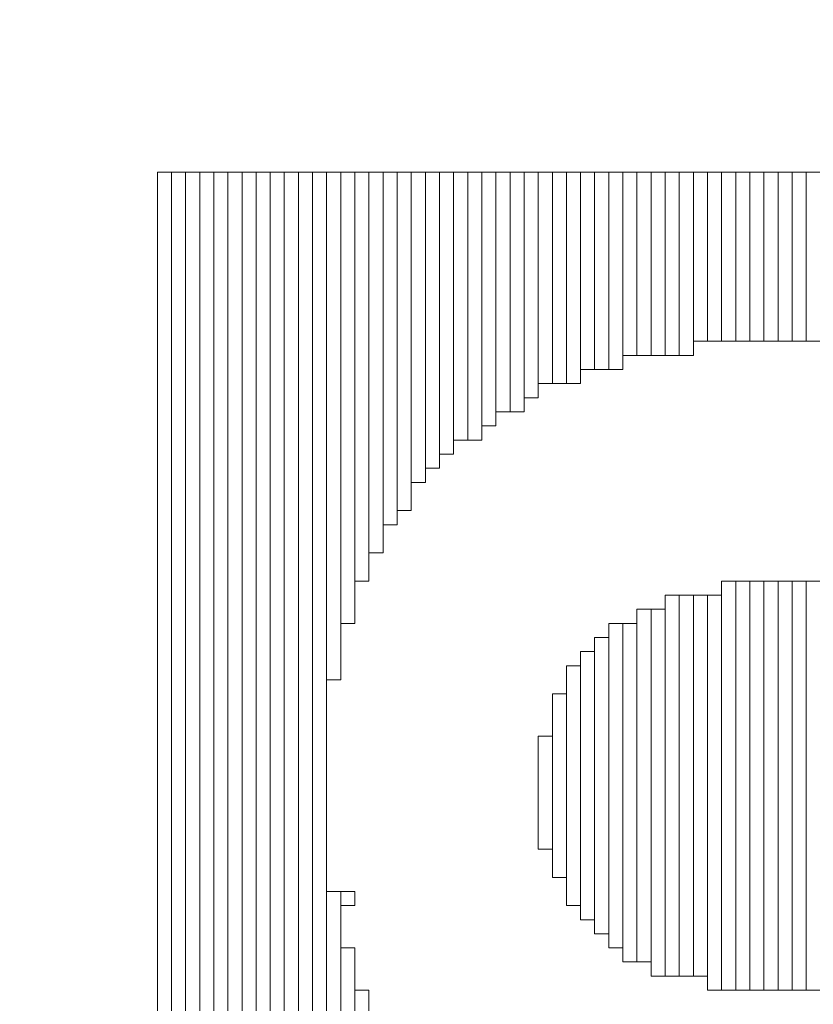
# Model space of a CAD drawing. Header units: millimetres. Extents: x -90 to 99, y -65 to 67.
# Drawn here: x -13.918 to -12.489, y 43.261 to 45.034 of the extents above; entities that cross this region are included whole.
import ezdxf

# ---------------------------------------------------------------- set-up
doc = ezdxf.new("R2010")
doc.units = ezdxf.units.MM
doc.header["$MEASUREMENT"] = 0
doc.layers.add('BG_OUTLINE', color=7, linetype='Continuous')
doc.layers.add('MA_PEN3', color=7, linetype='Continuous')

msp = doc.modelspace()

# ---------------------------------------------------------------- linework, layer by layer
at = {"layer": 'BG_OUTLINE', "color": 3, "lineweight": 9}
msp.add_open_spline([(-71.7269, -61.8795), (-71.7269, -61.8795), (-71.7343, 42.2681), (-71.7343, 42.2681), (-71.7343, 42.2681), (-71.7348, 43.0066), (-71.4419, 43.715), (-70.92, 44.2375), (-70.92, 44.2375), (-70.3982, 44.76), (-69.6866, 45.0538), (-68.9482, 45.0543), (-68.9482, 45.0543), (-68.9482, 45.0543), (75.2046, 45.0543), (75.2046, 45.0543), (75.2046, 45.0543), (76.8319, 45.0552), (78.1763, 43.7805), (78.2661, 42.1556), (78.2661, 42.1556), (78.2661, 42.1556), (78.2661, 31.2814), (78.2661, 31.2814), (78.2661, 31.2814), (78.2661, 31.2814), (72.2646, 31.2814), (72.2646, 31.2814), (72.2646, 31.2814), (72.2646, 31.2814), (72.2646, 26.9814), (72.2646, 26.9814), (72.2646, 26.9814), (72.2646, 26.9814), (78.2661, 26.9814), (78.2661, 26.9814), (78.2661, 26.9814), (78.2661, 26.9814), (78.2661, 18.6553), (78.2661, 18.6553), (78.2661, 18.6553), (78.2661, 18.6553), (72.2496, 18.6553), (72.2496, 18.6553), (72.2496, 18.6553), (72.2496, 18.6553), (72.2496, 14.3553), (72.2496, 14.3553), (72.2496, 14.3553), (72.2496, 14.3553), (78.2661, 14.3553), (78.2661, 14.3553), (78.2661, 14.3553), (78.2661, 14.3553), (78.2661, 9.255), (78.2661, 9.255), (78.2661, 9.255), (78.2661, 9.255), (72.2648, 9.255), (72.2648, 9.255), (72.2648, 9.255), (72.2648, 9.255), (72.2648, 4.955), (72.2648, 4.955), (72.2648, 4.955), (72.2648, 4.955), (78.2661, 4.955), (78.2661, 4.955), (78.2661, 4.955), (78.2661, 4.955), (78.2661, -3.3762), (78.2661, -3.3762), (78.2661, -3.3762), (78.2661, -3.3762), (72.2445, -3.3762), (72.2445, -3.3762), (72.2445, -3.3762), (72.2445, -3.3762), (72.2445, -7.6762), (72.2445, -7.6762), (72.2445, -7.6762), (72.2445, -7.6762), (78.2661, -7.6762), (78.2661, -7.6762), (78.2661, -7.6762), (78.2661, -7.6762), (78.2661, -12.7615), (78.2661, -12.7615), (78.2661, -12.7615), (78.2661, -12.7615), (72.2651, -12.7615), (72.2651, -12.7615), (72.2651, -12.7615), (72.2651, -12.7615), (72.2651, -17.0615), (72.2651, -17.0615), (72.2651, -17.0615), (72.2651, -17.0615), (78.2661, -17.0615), (78.2661, -17.0615), (78.2661, -17.0615), (78.2661, -17.0615), (78.2661, -25.4097), (78.2661, -25.4097), (78.2661, -25.4097), (78.2661, -25.4097), (72.2656, -25.4097), (72.2656, -25.4097), (72.2656, -25.4097), (72.2656, -25.4097), (72.2656, -29.7097), (72.2656, -29.7097), (72.2656, -29.7097), (72.2656, -29.7097), (78.2661, -29.7097), (78.2661, -29.7097), (78.2661, -29.7097), (78.2661, -29.7097), (78.2661, -34.793), (78.2661, -34.793), (78.2661, -34.793), (78.2661, -34.793), (72.2679, -34.793), (72.2679, -34.793), (72.2679, -34.793), (72.2679, -34.793), (72.2679, -39.0929), (72.2679, -39.0929), (72.2679, -39.0929), (72.2679, -39.0929), (78.2661, -39.0929), (78.2661, -39.0929), (78.2661, -39.0929), (78.2661, -39.0929), (78.2661, -47.4269), (78.2661, -47.4269), (78.2661, -47.4269), (78.2661, -47.4269), (72.2679, -47.4269), (72.2679, -47.4269), (72.2679, -47.4269), (72.2679, -47.4269), (72.2679, -51.7269), (72.2679, -51.7269), (72.2679, -51.7269), (72.2679, -51.7269), (78.2661, -51.7269), (78.2661, -51.7269), (78.2661, -51.7269), (78.2661, -51.7269), (78.2661, -51.8138), (78.2661, -51.8138), (78.2661, -51.8138), (78.2661, -51.8138), (78.2656, -61.8468), (78.2656, -61.8468), (78.2656, -61.8468), (78.2661, -62.6669), (77.9407, -63.4536), (77.3612, -64.0339), (77.3612, -64.0339), (76.7817, -64.6142), (75.9915, -64.9405), (75.1713, -64.941), (75.1713, -64.941), (75.1713, -64.941), (-68.6609, -64.9456), (-68.6609, -64.9456), (-68.6609, -64.9456), (-69.4735, -64.9461), (-70.2531, -64.6237), (-70.8281, -64.0495), (-70.8281, -64.0495), (-71.4031, -63.4752), (-71.7264, -62.6922), (-71.7269, -61.8795)], degree=3, knots=[0, 0, 0, 0, 0.022727, 0.022727, 0.022727, 0.022727, 0.045455, 0.045455, 0.045455, 0.045455, 0.068182, 0.068182, 0.068182, 0.068182, 0.090909, 0.090909, 0.090909, 0.090909, 0.113636, 0.113636, 0.113636, 0.113636, 0.136364, 0.136364, 0.136364, 0.136364, 0.159091, 0.159091, 0.159091, 0.159091, 0.181818, 0.181818, 0.181818, 0.181818, 0.204545, 0.204545, 0.204545, 0.204545, 0.227273, 0.227273, 0.227273, 0.227273, 0.25, 0.25, 0.25, 0.25, 0.272727, 0.272727, 0.272727, 0.272727, 0.295455, 0.295455, 0.295455, 0.295455, 0.318182, 0.318182, 0.318182, 0.318182, 0.340909, 0.340909, 0.340909, 0.340909, 0.363636, 0.363636, 0.363636, 0.363636, 0.386364, 0.386364, 0.386364, 0.386364, 0.409091, 0.409091, 0.409091, 0.409091, 0.431818, 0.431818, 0.431818, 0.431818, 0.454545, 0.454545, 0.454545, 0.454545, 0.477273, 0.477273, 0.477273, 0.477273, 0.5, 0.5, 0.5, 0.5, 0.522727, 0.522727, 0.522727, 0.522727, 0.545455, 0.545455, 0.545455, 0.545455, 0.568182, 0.568182, 0.568182, 0.568182, 0.590909, 0.590909, 0.590909, 0.590909, 0.613636, 0.613636, 0.613636, 0.613636, 0.636364, 0.636364, 0.636364, 0.636364, 0.659091, 0.659091, 0.659091, 0.659091, 0.681818, 0.681818, 0.681818, 0.681818, 0.704545, 0.704545, 0.704545, 0.704545, 0.727273, 0.727273, 0.727273, 0.727273, 0.75, 0.75, 0.75, 0.75, 0.772727, 0.772727, 0.772727, 0.772727, 0.795455, 0.795455, 0.795455, 0.795455, 0.818182, 0.818182, 0.818182, 0.818182, 0.840909, 0.840909, 0.840909, 0.840909, 0.863636, 0.863636, 0.863636, 0.863636, 0.886364, 0.886364, 0.886364, 0.886364, 0.909091, 0.909091, 0.909091, 0.909091, 0.931818, 0.931818, 0.931818, 0.931818, 0.954545, 0.954545, 0.954545, 0.954545, 0.977273, 0.977273, 0.977273, 0.977273, 1, 1, 1, 1], dxfattribs=at)
at = {"layer": 'MA_PEN3', "color": 5, "lineweight": 9}
for points in [[(-13.6698, 44.7594), (-13.6698, 44.7594), (-13.6444, 44.7594), (-13.6444, 44.7594), (-13.6444, 44.7594), (-13.6444, 44.7594), (-13.6444, 37.241), (-13.6444, 37.241), (-13.6444, 37.241), (-13.6444, 37.241), (-13.6698, 37.241), (-13.6698, 37.241), (-13.6698, 37.241), (-13.6698, 37.241), (-13.6698, 44.7594), (-13.6698, 44.7594)], [(-13.6444, 44.7594), (-13.6444, 44.7594), (-13.619, 44.7594), (-13.619, 44.7594), (-13.619, 44.7594), (-13.619, 44.7594), (-13.619, 37.241), (-13.619, 37.241), (-13.619, 37.241), (-13.619, 37.241), (-13.6444, 37.241), (-13.6444, 37.241), (-13.6444, 37.241), (-13.6444, 37.241), (-13.6444, 44.7594), (-13.6444, 44.7594)], [(-13.619, 44.7594), (-13.619, 44.7594), (-13.5936, 44.7594), (-13.5936, 44.7594), (-13.5936, 44.7594), (-13.5936, 44.7594), (-13.5936, 37.241), (-13.5936, 37.241), (-13.5936, 37.241), (-13.5936, 37.241), (-13.619, 37.241), (-13.619, 37.241), (-13.619, 37.241), (-13.619, 37.241), (-13.619, 44.7594), (-13.619, 44.7594)], [(-13.5936, 44.7594), (-13.5936, 44.7594), (-13.5682, 44.7594), (-13.5682, 44.7594), (-13.5682, 44.7594), (-13.5682, 44.7594), (-13.5682, 37.241), (-13.5682, 37.241), (-13.5682, 37.241), (-13.5682, 37.241), (-13.5936, 37.241), (-13.5936, 37.241), (-13.5936, 37.241), (-13.5936, 37.241), (-13.5936, 44.7594), (-13.5936, 44.7594)], [(-13.5682, 44.7594), (-13.5682, 44.7594), (-13.5428, 44.7594), (-13.5428, 44.7594), (-13.5428, 44.7594), (-13.5428, 44.7594), (-13.5428, 37.241), (-13.5428, 37.241), (-13.5428, 37.241), (-13.5428, 37.241), (-13.5682, 37.241), (-13.5682, 37.241), (-13.5682, 37.241), (-13.5682, 37.241), (-13.5682, 44.7594), (-13.5682, 44.7594)], [(-13.5428, 44.7594), (-13.5428, 44.7594), (-13.5174, 44.7594), (-13.5174, 44.7594), (-13.5174, 44.7594), (-13.5174, 44.7594), (-13.5174, 37.241), (-13.5174, 37.241), (-13.5174, 37.241), (-13.5174, 37.241), (-13.5428, 37.241), (-13.5428, 37.241), (-13.5428, 37.241), (-13.5428, 37.241), (-13.5428, 44.7594), (-13.5428, 44.7594)], [(-13.5174, 44.7594), (-13.5174, 44.7594), (-13.492, 44.7594), (-13.492, 44.7594), (-13.492, 44.7594), (-13.492, 44.7594), (-13.492, 37.241), (-13.492, 37.241), (-13.492, 37.241), (-13.492, 37.241), (-13.5174, 37.241), (-13.5174, 37.241), (-13.5174, 37.241), (-13.5174, 37.241), (-13.5174, 44.7594), (-13.5174, 44.7594)], [(-13.492, 44.7594), (-13.492, 44.7594), (-13.4666, 44.7594), (-13.4666, 44.7594), (-13.4666, 44.7594), (-13.4666, 44.7594), (-13.4666, 37.241), (-13.4666, 37.241), (-13.4666, 37.241), (-13.4666, 37.241), (-13.492, 37.241), (-13.492, 37.241), (-13.492, 37.241), (-13.492, 37.241), (-13.492, 44.7594), (-13.492, 44.7594)], [(-13.4666, 44.7594), (-13.4666, 44.7594), (-13.4412, 44.7594), (-13.4412, 44.7594), (-13.4412, 44.7594), (-13.4412, 44.7594), (-13.4412, 37.241), (-13.4412, 37.241), (-13.4412, 37.241), (-13.4412, 37.241), (-13.4666, 37.241), (-13.4666, 37.241), (-13.4666, 37.241), (-13.4666, 37.241), (-13.4666, 44.7594), (-13.4666, 44.7594)], [(-13.4412, 44.7594), (-13.4412, 44.7594), (-13.4158, 44.7594), (-13.4158, 44.7594), (-13.4158, 44.7594), (-13.4158, 44.7594), (-13.4158, 37.241), (-13.4158, 37.241), (-13.4158, 37.241), (-13.4158, 37.241), (-13.4412, 37.241), (-13.4412, 37.241), (-13.4412, 37.241), (-13.4412, 37.241), (-13.4412, 44.7594), (-13.4412, 44.7594)], [(-13.4158, 44.7594), (-13.4158, 44.7594), (-13.3904, 44.7594), (-13.3904, 44.7594), (-13.3904, 44.7594), (-13.3904, 44.7594), (-13.3904, 37.241), (-13.3904, 37.241), (-13.3904, 37.241), (-13.3904, 37.241), (-13.4158, 37.241), (-13.4158, 37.241), (-13.4158, 37.241), (-13.4158, 37.241), (-13.4158, 44.7594), (-13.4158, 44.7594)], [(-13.3904, 44.7594), (-13.3904, 44.7594), (-13.365, 44.7594), (-13.365, 44.7594), (-13.365, 44.7594), (-13.365, 44.7594), (-13.365, 37.241), (-13.365, 37.241), (-13.365, 37.241), (-13.365, 37.241), (-13.3904, 37.241), (-13.3904, 37.241), (-13.3904, 37.241), (-13.3904, 37.241), (-13.3904, 44.7594), (-13.3904, 44.7594)], [(-13.365, 44.7594), (-13.365, 44.7594), (-13.3396, 44.7594), (-13.3396, 44.7594), (-13.3396, 44.7594), (-13.3396, 44.7594), (-13.3396, 43.845), (-13.3396, 43.845), (-13.3396, 43.845), (-13.3396, 43.845), (-13.365, 43.845), (-13.365, 43.845), (-13.365, 43.845), (-13.365, 43.845), (-13.365, 44.7594), (-13.365, 44.7594)], [(-13.3396, 44.7594), (-13.3396, 44.7594), (-13.3142, 44.7594), (-13.3142, 44.7594), (-13.3142, 44.7594), (-13.3142, 44.7594), (-13.3142, 43.9466), (-13.3142, 43.9466), (-13.3142, 43.9466), (-13.3142, 43.9466), (-13.3396, 43.9466), (-13.3396, 43.9466), (-13.3396, 43.9466), (-13.3396, 43.9466), (-13.3396, 44.7594), (-13.3396, 44.7594)], [(-13.3142, 44.7594), (-13.3142, 44.7594), (-13.2888, 44.7594), (-13.2888, 44.7594), (-13.2888, 44.7594), (-13.2888, 44.7594), (-13.2888, 44.0228), (-13.2888, 44.0228), (-13.2888, 44.0228), (-13.2888, 44.0228), (-13.3142, 44.0228), (-13.3142, 44.0228), (-13.3142, 44.0228), (-13.3142, 44.0228), (-13.3142, 44.7594), (-13.3142, 44.7594)], [(-13.2888, 44.7594), (-13.2888, 44.7594), (-13.2634, 44.7594), (-13.2634, 44.7594), (-13.2634, 44.7594), (-13.2634, 44.7594), (-13.2634, 44.0736), (-13.2634, 44.0736), (-13.2634, 44.0736), (-13.2634, 44.0736), (-13.2888, 44.0736), (-13.2888, 44.0736), (-13.2888, 44.0736), (-13.2888, 44.0736), (-13.2888, 44.7594), (-13.2888, 44.7594)], [(-13.2634, 44.7594), (-13.2634, 44.7594), (-13.238, 44.7594), (-13.238, 44.7594), (-13.238, 44.7594), (-13.238, 44.7594), (-13.238, 44.1244), (-13.238, 44.1244), (-13.238, 44.1244), (-13.238, 44.1244), (-13.2634, 44.1244), (-13.2634, 44.1244), (-13.2634, 44.1244), (-13.2634, 44.1244), (-13.2634, 44.7594), (-13.2634, 44.7594)], [(-13.238, 44.7594), (-13.238, 44.7594), (-13.2126, 44.7594), (-13.2126, 44.7594), (-13.2126, 44.7594), (-13.2126, 44.7594), (-13.2126, 44.1498), (-13.2126, 44.1498), (-13.2126, 44.1498), (-13.2126, 44.1498), (-13.238, 44.1498), (-13.238, 44.1498), (-13.238, 44.1498), (-13.238, 44.1498), (-13.238, 44.7594), (-13.238, 44.7594)], [(-13.2126, 44.7594), (-13.2126, 44.7594), (-13.1872, 44.7594), (-13.1872, 44.7594), (-13.1872, 44.7594), (-13.1872, 44.7594), (-13.1872, 44.2006), (-13.1872, 44.2006), (-13.1872, 44.2006), (-13.1872, 44.2006), (-13.2126, 44.2006), (-13.2126, 44.2006), (-13.2126, 44.2006), (-13.2126, 44.2006), (-13.2126, 44.7594), (-13.2126, 44.7594)], [(-13.1872, 44.7594), (-13.1872, 44.7594), (-13.1618, 44.7594), (-13.1618, 44.7594), (-13.1618, 44.7594), (-13.1618, 44.7594), (-13.1618, 44.226), (-13.1618, 44.226), (-13.1618, 44.226), (-13.1618, 44.226), (-13.1872, 44.226), (-13.1872, 44.226), (-13.1872, 44.226), (-13.1872, 44.226), (-13.1872, 44.7594), (-13.1872, 44.7594)], [(-13.1618, 44.7594), (-13.1618, 44.7594), (-13.1364, 44.7594), (-13.1364, 44.7594), (-13.1364, 44.7594), (-13.1364, 44.7594), (-13.1364, 44.2514), (-13.1364, 44.2514), (-13.1364, 44.2514), (-13.1364, 44.2514), (-13.1618, 44.2514), (-13.1618, 44.2514), (-13.1618, 44.2514), (-13.1618, 44.2514), (-13.1618, 44.7594), (-13.1618, 44.7594)], [(-13.1364, 44.7594), (-13.1364, 44.7594), (-13.111, 44.7594), (-13.111, 44.7594), (-13.111, 44.7594), (-13.111, 44.7594), (-13.111, 44.2768), (-13.111, 44.2768), (-13.111, 44.2768), (-13.111, 44.2768), (-13.1364, 44.2768), (-13.1364, 44.2768), (-13.1364, 44.2768), (-13.1364, 44.2768), (-13.1364, 44.7594), (-13.1364, 44.7594)], [(-13.111, 44.7594), (-13.111, 44.7594), (-13.0856, 44.7594), (-13.0856, 44.7594), (-13.0856, 44.7594), (-13.0856, 44.7594), (-13.0856, 44.2768), (-13.0856, 44.2768), (-13.0856, 44.2768), (-13.0856, 44.2768), (-13.111, 44.2768), (-13.111, 44.2768), (-13.111, 44.2768), (-13.111, 44.2768), (-13.111, 44.7594), (-13.111, 44.7594)], [(-13.0856, 44.7594), (-13.0856, 44.7594), (-13.0602, 44.7594), (-13.0602, 44.7594), (-13.0602, 44.7594), (-13.0602, 44.7594), (-13.0602, 44.3022), (-13.0602, 44.3022), (-13.0602, 44.3022), (-13.0602, 44.3022), (-13.0856, 44.3022), (-13.0856, 44.3022), (-13.0856, 44.3022), (-13.0856, 44.3022), (-13.0856, 44.7594), (-13.0856, 44.7594)], [(-13.0602, 44.7594), (-13.0602, 44.7594), (-13.0348, 44.7594), (-13.0348, 44.7594), (-13.0348, 44.7594), (-13.0348, 44.7594), (-13.0348, 44.3276), (-13.0348, 44.3276), (-13.0348, 44.3276), (-13.0348, 44.3276), (-13.0602, 44.3276), (-13.0602, 44.3276), (-13.0602, 44.3276), (-13.0602, 44.3276), (-13.0602, 44.7594), (-13.0602, 44.7594)], [(-13.0348, 44.7594), (-13.0348, 44.7594), (-13.0094, 44.7594), (-13.0094, 44.7594), (-13.0094, 44.7594), (-13.0094, 44.7594), (-13.0094, 44.3276), (-13.0094, 44.3276), (-13.0094, 44.3276), (-13.0094, 44.3276), (-13.0348, 44.3276), (-13.0348, 44.3276), (-13.0348, 44.3276), (-13.0348, 44.3276), (-13.0348, 44.7594), (-13.0348, 44.7594)], [(-13.0094, 44.7594), (-13.0094, 44.7594), (-12.984, 44.7594), (-12.984, 44.7594), (-12.984, 44.7594), (-12.984, 44.7594), (-12.984, 44.353), (-12.984, 44.353), (-12.984, 44.353), (-12.984, 44.353), (-13.0094, 44.353), (-13.0094, 44.353), (-13.0094, 44.353), (-13.0094, 44.353), (-13.0094, 44.7594), (-13.0094, 44.7594)], [(-12.984, 44.7594), (-12.984, 44.7594), (-12.9586, 44.7594), (-12.9586, 44.7594), (-12.9586, 44.7594), (-12.9586, 44.7594), (-12.9586, 44.3784), (-12.9586, 44.3784), (-12.9586, 44.3784), (-12.9586, 44.3784), (-12.984, 44.3784), (-12.984, 44.3784), (-12.984, 44.3784), (-12.984, 44.3784), (-12.984, 44.7594), (-12.984, 44.7594)], [(-12.9586, 44.7594), (-12.9586, 44.7594), (-12.9332, 44.7594), (-12.9332, 44.7594), (-12.9332, 44.7594), (-12.9332, 44.7594), (-12.9332, 44.3784), (-12.9332, 44.3784), (-12.9332, 44.3784), (-12.9332, 44.3784), (-12.9586, 44.3784), (-12.9586, 44.3784), (-12.9586, 44.3784), (-12.9586, 44.3784), (-12.9586, 44.7594), (-12.9586, 44.7594)], [(-12.9332, 44.7594), (-12.9332, 44.7594), (-12.9078, 44.7594), (-12.9078, 44.7594), (-12.9078, 44.7594), (-12.9078, 44.7594), (-12.9078, 44.3784), (-12.9078, 44.3784), (-12.9078, 44.3784), (-12.9078, 44.3784), (-12.9332, 44.3784), (-12.9332, 44.3784), (-12.9332, 44.3784), (-12.9332, 44.3784), (-12.9332, 44.7594), (-12.9332, 44.7594)], [(-12.9078, 44.7594), (-12.9078, 44.7594), (-12.8824, 44.7594), (-12.8824, 44.7594), (-12.8824, 44.7594), (-12.8824, 44.7594), (-12.8824, 44.4038), (-12.8824, 44.4038), (-12.8824, 44.4038), (-12.8824, 44.4038), (-12.9078, 44.4038), (-12.9078, 44.4038), (-12.9078, 44.4038), (-12.9078, 44.4038), (-12.9078, 44.7594), (-12.9078, 44.7594)], [(-12.8824, 44.7594), (-12.8824, 44.7594), (-12.857, 44.7594), (-12.857, 44.7594), (-12.857, 44.7594), (-12.857, 44.7594), (-12.857, 44.4038), (-12.857, 44.4038), (-12.857, 44.4038), (-12.857, 44.4038), (-12.8824, 44.4038), (-12.8824, 44.4038), (-12.8824, 44.4038), (-12.8824, 44.4038), (-12.8824, 44.7594), (-12.8824, 44.7594)], [(-12.857, 44.7594), (-12.857, 44.7594), (-12.8316, 44.7594), (-12.8316, 44.7594), (-12.8316, 44.7594), (-12.8316, 44.7594), (-12.8316, 44.4038), (-12.8316, 44.4038), (-12.8316, 44.4038), (-12.8316, 44.4038), (-12.857, 44.4038), (-12.857, 44.4038), (-12.857, 44.4038), (-12.857, 44.4038), (-12.857, 44.7594), (-12.857, 44.7594)], [(-12.8316, 44.7594), (-12.8316, 44.7594), (-12.8062, 44.7594), (-12.8062, 44.7594), (-12.8062, 44.7594), (-12.8062, 44.7594), (-12.8062, 44.4292), (-12.8062, 44.4292), (-12.8062, 44.4292), (-12.8062, 44.4292), (-12.8316, 44.4292), (-12.8316, 44.4292), (-12.8316, 44.4292), (-12.8316, 44.4292), (-12.8316, 44.7594), (-12.8316, 44.7594)], [(-12.8062, 44.7594), (-12.8062, 44.7594), (-12.7808, 44.7594), (-12.7808, 44.7594), (-12.7808, 44.7594), (-12.7808, 44.7594), (-12.7808, 44.4292), (-12.7808, 44.4292), (-12.7808, 44.4292), (-12.7808, 44.4292), (-12.8062, 44.4292), (-12.8062, 44.4292), (-12.8062, 44.4292), (-12.8062, 44.4292), (-12.8062, 44.7594), (-12.8062, 44.7594)], [(-12.7808, 44.7594), (-12.7808, 44.7594), (-12.7554, 44.7594), (-12.7554, 44.7594), (-12.7554, 44.7594), (-12.7554, 44.7594), (-12.7554, 44.4292), (-12.7554, 44.4292), (-12.7554, 44.4292), (-12.7554, 44.4292), (-12.7808, 44.4292), (-12.7808, 44.4292), (-12.7808, 44.4292), (-12.7808, 44.4292), (-12.7808, 44.7594), (-12.7808, 44.7594)], [(-12.7554, 44.7594), (-12.7554, 44.7594), (-12.73, 44.7594), (-12.73, 44.7594), (-12.73, 44.7594), (-12.73, 44.7594), (-12.73, 44.4292), (-12.73, 44.4292), (-12.73, 44.4292), (-12.73, 44.4292), (-12.7554, 44.4292), (-12.7554, 44.4292), (-12.7554, 44.4292), (-12.7554, 44.4292), (-12.7554, 44.7594), (-12.7554, 44.7594)], [(-12.73, 44.7594), (-12.73, 44.7594), (-12.7046, 44.7594), (-12.7046, 44.7594), (-12.7046, 44.7594), (-12.7046, 44.7594), (-12.7046, 44.4292), (-12.7046, 44.4292), (-12.7046, 44.4292), (-12.7046, 44.4292), (-12.73, 44.4292), (-12.73, 44.4292), (-12.73, 44.4292), (-12.73, 44.4292), (-12.73, 44.7594), (-12.73, 44.7594)], [(-12.7046, 44.7594), (-12.7046, 44.7594), (-12.6792, 44.7594), (-12.6792, 44.7594), (-12.6792, 44.7594), (-12.6792, 44.7594), (-12.6792, 44.4546), (-12.6792, 44.4546), (-12.6792, 44.4546), (-12.6792, 44.4546), (-12.7046, 44.4546), (-12.7046, 44.4546), (-12.7046, 44.4546), (-12.7046, 44.4546), (-12.7046, 44.7594), (-12.7046, 44.7594)], [(-12.6792, 44.7594), (-12.6792, 44.7594), (-12.6538, 44.7594), (-12.6538, 44.7594), (-12.6538, 44.7594), (-12.6538, 44.7594), (-12.6538, 44.4546), (-12.6538, 44.4546), (-12.6538, 44.4546), (-12.6538, 44.4546), (-12.6792, 44.4546), (-12.6792, 44.4546), (-12.6792, 44.4546), (-12.6792, 44.4546), (-12.6792, 44.7594), (-12.6792, 44.7594)], [(-12.6538, 44.7594), (-12.6538, 44.7594), (-12.6284, 44.7594), (-12.6284, 44.7594), (-12.6284, 44.7594), (-12.6284, 44.7594), (-12.6284, 44.4546), (-12.6284, 44.4546), (-12.6284, 44.4546), (-12.6284, 44.4546), (-12.6538, 44.4546), (-12.6538, 44.4546), (-12.6538, 44.4546), (-12.6538, 44.4546), (-12.6538, 44.7594), (-12.6538, 44.7594)], [(-12.6284, 44.7594), (-12.6284, 44.7594), (-12.603, 44.7594), (-12.603, 44.7594), (-12.603, 44.7594), (-12.603, 44.7594), (-12.603, 44.4546), (-12.603, 44.4546), (-12.603, 44.4546), (-12.603, 44.4546), (-12.6284, 44.4546), (-12.6284, 44.4546), (-12.6284, 44.4546), (-12.6284, 44.4546), (-12.6284, 44.7594), (-12.6284, 44.7594)], [(-12.603, 44.7594), (-12.603, 44.7594), (-12.5776, 44.7594), (-12.5776, 44.7594), (-12.5776, 44.7594), (-12.5776, 44.7594), (-12.5776, 44.4546), (-12.5776, 44.4546), (-12.5776, 44.4546), (-12.5776, 44.4546), (-12.603, 44.4546), (-12.603, 44.4546), (-12.603, 44.4546), (-12.603, 44.4546), (-12.603, 44.7594), (-12.603, 44.7594)], [(-12.5776, 44.7594), (-12.5776, 44.7594), (-12.5522, 44.7594), (-12.5522, 44.7594), (-12.5522, 44.7594), (-12.5522, 44.7594), (-12.5522, 44.4546), (-12.5522, 44.4546), (-12.5522, 44.4546), (-12.5522, 44.4546), (-12.5776, 44.4546), (-12.5776, 44.4546), (-12.5776, 44.4546), (-12.5776, 44.4546), (-12.5776, 44.7594), (-12.5776, 44.7594)], [(-12.5522, 44.7594), (-12.5522, 44.7594), (-12.5268, 44.7594), (-12.5268, 44.7594), (-12.5268, 44.7594), (-12.5268, 44.7594), (-12.5268, 44.4546), (-12.5268, 44.4546), (-12.5268, 44.4546), (-12.5268, 44.4546), (-12.5522, 44.4546), (-12.5522, 44.4546), (-12.5522, 44.4546), (-12.5522, 44.4546), (-12.5522, 44.7594), (-12.5522, 44.7594)], [(-12.5268, 44.7594), (-12.5268, 44.7594), (-12.5014, 44.7594), (-12.5014, 44.7594), (-12.5014, 44.7594), (-12.5014, 44.7594), (-12.5014, 44.4546), (-12.5014, 44.4546), (-12.5014, 44.4546), (-12.5014, 44.4546), (-12.5268, 44.4546), (-12.5268, 44.4546), (-12.5268, 44.4546), (-12.5268, 44.4546), (-12.5268, 44.7594), (-12.5268, 44.7594)], [(-12.5014, 44.7594), (-12.5014, 44.7594), (-12.476, 44.7594), (-12.476, 44.7594), (-12.476, 44.7594), (-12.476, 44.7594), (-12.476, 44.4546), (-12.476, 44.4546), (-12.476, 44.4546), (-12.476, 44.4546), (-12.5014, 44.4546), (-12.5014, 44.4546), (-12.5014, 44.4546), (-12.5014, 44.4546), (-12.5014, 44.7594), (-12.5014, 44.7594)], [(-12.6538, 44.0228), (-12.6538, 44.0228), (-12.6284, 44.0228), (-12.6284, 44.0228), (-12.6284, 44.0228), (-12.6284, 44.0228), (-12.6284, 43.2862), (-12.6284, 43.2862), (-12.6284, 43.2862), (-12.6284, 43.2862), (-12.6538, 43.2862), (-12.6538, 43.2862), (-12.6538, 43.2862), (-12.6538, 43.2862), (-12.6538, 44.0228), (-12.6538, 44.0228)], [(-12.6284, 44.0228), (-12.6284, 44.0228), (-12.603, 44.0228), (-12.603, 44.0228), (-12.603, 44.0228), (-12.603, 44.0228), (-12.603, 43.2862), (-12.603, 43.2862), (-12.603, 43.2862), (-12.603, 43.2862), (-12.6284, 43.2862), (-12.6284, 43.2862), (-12.6284, 43.2862), (-12.6284, 43.2862), (-12.6284, 44.0228), (-12.6284, 44.0228)], [(-12.603, 44.0228), (-12.603, 44.0228), (-12.5776, 44.0228), (-12.5776, 44.0228), (-12.5776, 44.0228), (-12.5776, 44.0228), (-12.5776, 43.2862), (-12.5776, 43.2862), (-12.5776, 43.2862), (-12.5776, 43.2862), (-12.603, 43.2862), (-12.603, 43.2862), (-12.603, 43.2862), (-12.603, 43.2862), (-12.603, 44.0228), (-12.603, 44.0228)], [(-12.5776, 44.0228), (-12.5776, 44.0228), (-12.5522, 44.0228), (-12.5522, 44.0228), (-12.5522, 44.0228), (-12.5522, 44.0228), (-12.5522, 43.2862), (-12.5522, 43.2862), (-12.5522, 43.2862), (-12.5522, 43.2862), (-12.5776, 43.2862), (-12.5776, 43.2862), (-12.5776, 43.2862), (-12.5776, 43.2862), (-12.5776, 44.0228), (-12.5776, 44.0228)], [(-12.5522, 44.0228), (-12.5522, 44.0228), (-12.5268, 44.0228), (-12.5268, 44.0228), (-12.5268, 44.0228), (-12.5268, 44.0228), (-12.5268, 43.2862), (-12.5268, 43.2862), (-12.5268, 43.2862), (-12.5268, 43.2862), (-12.5522, 43.2862), (-12.5522, 43.2862), (-12.5522, 43.2862), (-12.5522, 43.2862), (-12.5522, 44.0228), (-12.5522, 44.0228)], [(-12.5268, 44.0228), (-12.5268, 44.0228), (-12.5014, 44.0228), (-12.5014, 44.0228), (-12.5014, 44.0228), (-12.5014, 44.0228), (-12.5014, 43.2862), (-12.5014, 43.2862), (-12.5014, 43.2862), (-12.5014, 43.2862), (-12.5268, 43.2862), (-12.5268, 43.2862), (-12.5268, 43.2862), (-12.5268, 43.2862), (-12.5268, 44.0228), (-12.5268, 44.0228)], [(-12.5014, 44.0228), (-12.5014, 44.0228), (-12.476, 44.0228), (-12.476, 44.0228), (-12.476, 44.0228), (-12.476, 44.0228), (-12.476, 43.2862), (-12.476, 43.2862), (-12.476, 43.2862), (-12.476, 43.2862), (-12.5014, 43.2862), (-12.5014, 43.2862), (-12.5014, 43.2862), (-12.5014, 43.2862), (-12.5014, 44.0228), (-12.5014, 44.0228)], [(-12.7554, 43.9974), (-12.7554, 43.9974), (-12.73, 43.9974), (-12.73, 43.9974), (-12.73, 43.9974), (-12.73, 43.9974), (-12.73, 43.3116), (-12.73, 43.3116), (-12.73, 43.3116), (-12.73, 43.3116), (-12.7554, 43.3116), (-12.7554, 43.3116), (-12.7554, 43.3116), (-12.7554, 43.3116), (-12.7554, 43.9974), (-12.7554, 43.9974)], [(-12.73, 43.9974), (-12.73, 43.9974), (-12.7046, 43.9974), (-12.7046, 43.9974), (-12.7046, 43.9974), (-12.7046, 43.9974), (-12.7046, 43.3116), (-12.7046, 43.3116), (-12.7046, 43.3116), (-12.7046, 43.3116), (-12.73, 43.3116), (-12.73, 43.3116), (-12.73, 43.3116), (-12.73, 43.3116), (-12.73, 43.9974), (-12.73, 43.9974)], [(-12.7046, 43.9974), (-12.7046, 43.9974), (-12.6792, 43.9974), (-12.6792, 43.9974), (-12.6792, 43.9974), (-12.6792, 43.9974), (-12.6792, 43.3116), (-12.6792, 43.3116), (-12.6792, 43.3116), (-12.6792, 43.3116), (-12.7046, 43.3116), (-12.7046, 43.3116), (-12.7046, 43.3116), (-12.7046, 43.3116), (-12.7046, 43.9974), (-12.7046, 43.9974)], [(-12.6792, 43.9974), (-12.6792, 43.9974), (-12.6538, 43.9974), (-12.6538, 43.9974), (-12.6538, 43.9974), (-12.6538, 43.9974), (-12.6538, 43.2862), (-12.6538, 43.2862), (-12.6538, 43.2862), (-12.6538, 43.2862), (-12.6792, 43.2862), (-12.6792, 43.2862), (-12.6792, 43.2862), (-12.6792, 43.2862), (-12.6792, 43.9974), (-12.6792, 43.9974)], [(-12.8062, 43.972), (-12.8062, 43.972), (-12.7808, 43.972), (-12.7808, 43.972), (-12.7808, 43.972), (-12.7808, 43.972), (-12.7808, 43.337), (-12.7808, 43.337), (-12.7808, 43.337), (-12.7808, 43.337), (-12.8062, 43.337), (-12.8062, 43.337), (-12.8062, 43.337), (-12.8062, 43.337), (-12.8062, 43.972), (-12.8062, 43.972)], [(-12.7808, 43.972), (-12.7808, 43.972), (-12.7554, 43.972), (-12.7554, 43.972), (-12.7554, 43.972), (-12.7554, 43.972), (-12.7554, 43.3116), (-12.7554, 43.3116), (-12.7554, 43.3116), (-12.7554, 43.3116), (-12.7808, 43.3116), (-12.7808, 43.3116), (-12.7808, 43.3116), (-12.7808, 43.3116), (-12.7808, 43.972), (-12.7808, 43.972)], [(-12.857, 43.9466), (-12.857, 43.9466), (-12.8316, 43.9466), (-12.8316, 43.9466), (-12.8316, 43.9466), (-12.8316, 43.9466), (-12.8316, 43.3624), (-12.8316, 43.3624), (-12.8316, 43.3624), (-12.8316, 43.3624), (-12.857, 43.3624), (-12.857, 43.3624), (-12.857, 43.3624), (-12.857, 43.3624), (-12.857, 43.9466), (-12.857, 43.9466)], [(-12.8316, 43.9466), (-12.8316, 43.9466), (-12.8062, 43.9466), (-12.8062, 43.9466), (-12.8062, 43.9466), (-12.8062, 43.9466), (-12.8062, 43.337), (-12.8062, 43.337), (-12.8062, 43.337), (-12.8062, 43.337), (-12.8316, 43.337), (-12.8316, 43.337), (-12.8316, 43.337), (-12.8316, 43.337), (-12.8316, 43.9466), (-12.8316, 43.9466)], [(-12.8824, 43.9212), (-12.8824, 43.9212), (-12.857, 43.9212), (-12.857, 43.9212), (-12.857, 43.9212), (-12.857, 43.9212), (-12.857, 43.3878), (-12.857, 43.3878), (-12.857, 43.3878), (-12.857, 43.3878), (-12.8824, 43.3878), (-12.8824, 43.3878), (-12.8824, 43.3878), (-12.8824, 43.3878), (-12.8824, 43.9212), (-12.8824, 43.9212)], [(-12.9078, 43.8958), (-12.9078, 43.8958), (-12.8824, 43.8958), (-12.8824, 43.8958), (-12.8824, 43.8958), (-12.8824, 43.8958), (-12.8824, 43.4132), (-12.8824, 43.4132), (-12.8824, 43.4132), (-12.8824, 43.4132), (-12.9078, 43.4132), (-12.9078, 43.4132), (-12.9078, 43.4132), (-12.9078, 43.4132), (-12.9078, 43.8958), (-12.9078, 43.8958)], [(-12.9332, 43.8704), (-12.9332, 43.8704), (-12.9078, 43.8704), (-12.9078, 43.8704), (-12.9078, 43.8704), (-12.9078, 43.8704), (-12.9078, 43.4386), (-12.9078, 43.4386), (-12.9078, 43.4386), (-12.9078, 43.4386), (-12.9332, 43.4386), (-12.9332, 43.4386), (-12.9332, 43.4386), (-12.9332, 43.4386), (-12.9332, 43.8704), (-12.9332, 43.8704)], [(-12.9586, 43.8196), (-12.9586, 43.8196), (-12.9332, 43.8196), (-12.9332, 43.8196), (-12.9332, 43.8196), (-12.9332, 43.8196), (-12.9332, 43.4894), (-12.9332, 43.4894), (-12.9332, 43.4894), (-12.9332, 43.4894), (-12.9586, 43.4894), (-12.9586, 43.4894), (-12.9586, 43.4894), (-12.9586, 43.4894), (-12.9586, 43.8196), (-12.9586, 43.8196)], [(-12.984, 43.7434), (-12.984, 43.7434), (-12.9586, 43.7434), (-12.9586, 43.7434), (-12.9586, 43.7434), (-12.9586, 43.7434), (-12.9586, 43.5402), (-12.9586, 43.5402), (-12.9586, 43.5402), (-12.9586, 43.5402), (-12.984, 43.5402), (-12.984, 43.5402), (-12.984, 43.5402), (-12.984, 43.5402), (-12.984, 43.7434), (-12.984, 43.7434)], [(-13.365, 43.464), (-13.365, 43.464), (-13.3396, 43.464), (-13.3396, 43.464), (-13.3396, 43.464), (-13.3396, 43.464), (-13.3396, 37.241), (-13.3396, 37.241), (-13.3396, 37.241), (-13.3396, 37.241), (-13.365, 37.241), (-13.365, 37.241), (-13.365, 37.241), (-13.365, 37.241), (-13.365, 43.464), (-13.365, 43.464)], [(-13.3396, 43.464), (-13.3396, 43.464), (-13.3142, 43.464), (-13.3142, 43.464), (-13.3142, 43.464), (-13.3142, 43.464), (-13.3142, 43.4386), (-13.3142, 43.4386), (-13.3142, 43.4386), (-13.3142, 43.4386), (-13.3396, 43.4386), (-13.3396, 43.4386), (-13.3396, 43.4386), (-13.3396, 43.4386), (-13.3396, 43.464), (-13.3396, 43.464)], [(-13.3396, 43.3624), (-13.3396, 43.3624), (-13.3142, 43.3624), (-13.3142, 43.3624), (-13.3142, 43.3624), (-13.3142, 43.3624), (-13.3142, 42.6766), (-13.3142, 42.6766), (-13.3142, 42.6766), (-13.3142, 42.6766), (-13.3396, 42.6766), (-13.3396, 42.6766), (-13.3396, 42.6766), (-13.3396, 42.6766), (-13.3396, 43.3624), (-13.3396, 43.3624)], [(-13.3142, 43.2862), (-13.3142, 43.2862), (-13.2888, 43.2862), (-13.2888, 43.2862), (-13.2888, 43.2862), (-13.2888, 43.2862), (-13.2888, 42.6766), (-13.2888, 42.6766), (-13.2888, 42.6766), (-13.2888, 42.6766), (-13.3142, 42.6766), (-13.3142, 42.6766), (-13.3142, 42.6766), (-13.3142, 42.6766), (-13.3142, 43.2862), (-13.3142, 43.2862)]]:
    msp.add_open_spline(points, degree=3, knots=[0, 0, 0, 0, 0.25, 0.25, 0.25, 0.25, 0.5, 0.5, 0.5, 0.5, 0.75, 0.75, 0.75, 0.75, 1, 1, 1, 1], dxfattribs=at)

doc.saveas('drawing.dxf')
